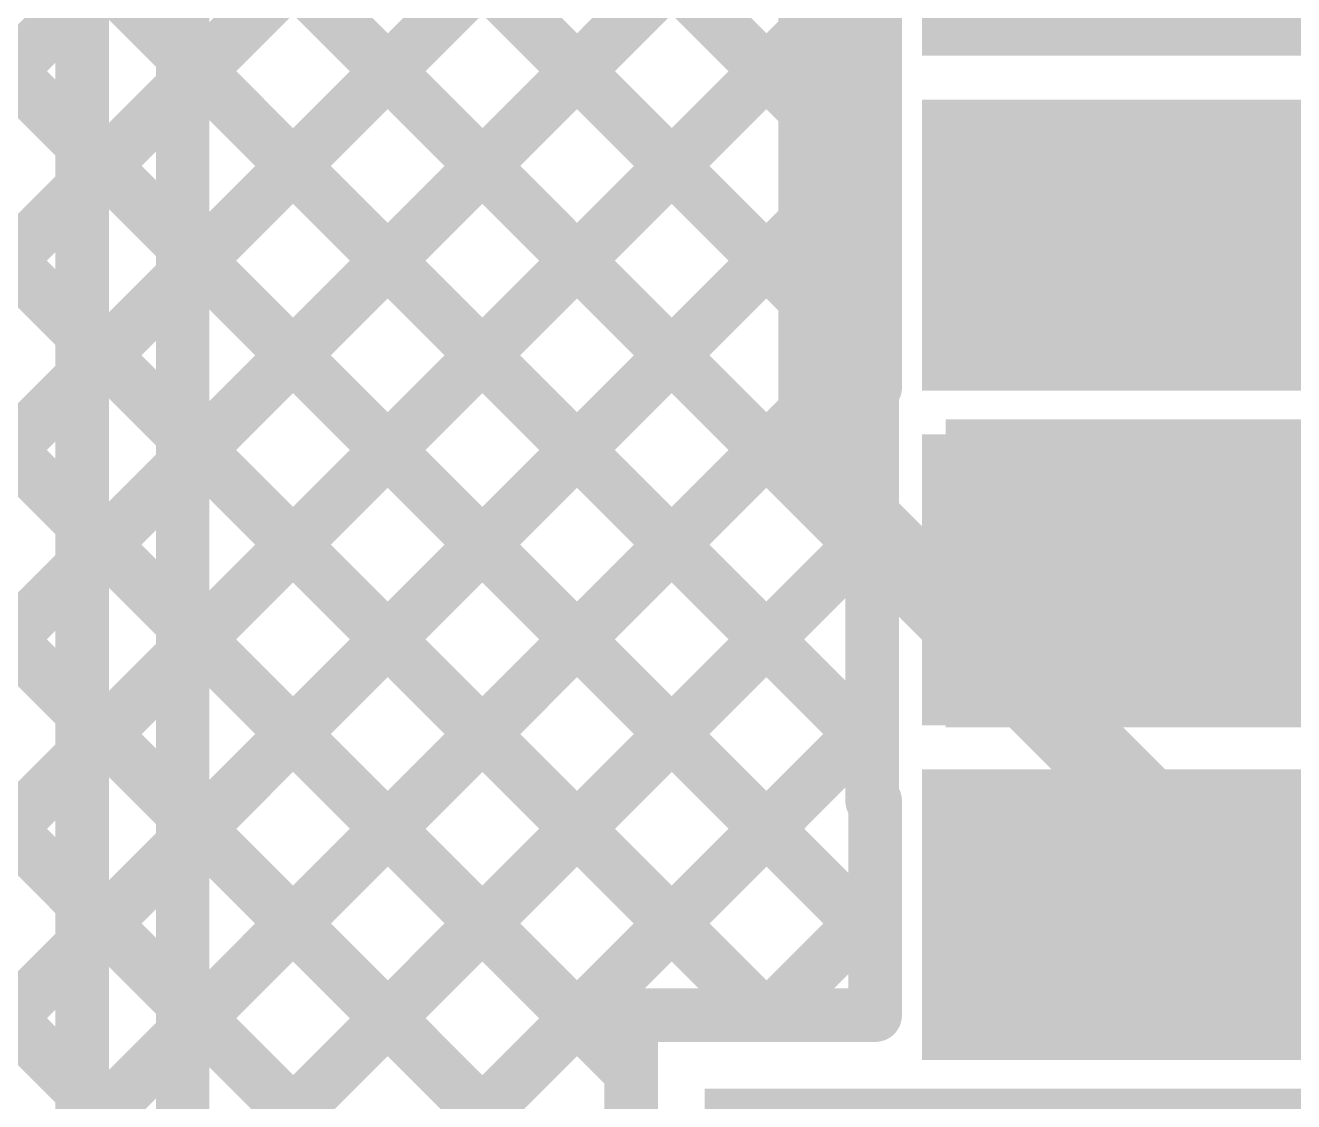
# Model space of a CAD drawing. Header units: millimetres. Extents: x -0.64 to 2.98, y -0.65 to 2.86.
# Drawn here: x 1.3805 to 1.57, y 2.2351 to 2.3958 of the extents above; entities that cross this region are included whole.
import ezdxf

# ---------------------------------------------------------------- set-up
doc = ezdxf.new("R2010")
doc.units = ezdxf.units.MM
doc.header["$MEASUREMENT"] = 0
for name, color, linetype in [('BottomLayer', 5, 'Continuous'), ('Mechanical2', 216, 'Continuous'), ('TopLayer', 1, 'Continuous'), ('TopPaste', 8, 'Continuous'), ('TopSolder', 216, 'Continuous')]:
    doc.layers.add(name, color=color, linetype=linetype)

# ---------------------------------------------------------------- blocks, each defined once
blk = doc.blocks.new('ESP32_WROVER_E_N8R8_292')
at = {"layer": 'TopLayer'}
for points in [[(0.31496, 0.31772), (0.37402, 0.31772), (0.37402, 0.28228), (0.31496, 0.28228)], [(0.31496, 0.26772), (0.37402, 0.26772), (0.37402, 0.23228), (0.31496, 0.23228)], [(0.31496, 0.21772), (0.37402, 0.21772), (0.37402, 0.18228), (0.31496, 0.18228)], [(0.31496, 0.16772), (0.37402, 0.16772), (0.37402, 0.13228), (0.31496, 0.13228)]]:
    blk.add_hatch(color=1, dxfattribs=at).paths.add_polyline_path(points)
at = {"layer": 'TopPaste'}
for points in [[(0.31496, 0.31772), (0.37402, 0.31772), (0.37402, 0.28228), (0.31496, 0.28228)], [(0.31496, 0.26772), (0.37402, 0.26772), (0.37402, 0.23228), (0.31496, 0.23228)], [(0.31496, 0.21772), (0.37402, 0.21772), (0.37402, 0.18228), (0.31496, 0.18228)], [(0.31496, 0.16772), (0.37402, 0.16772), (0.37402, 0.13228), (0.31496, 0.13228)]]:
    blk.add_hatch(color=8, dxfattribs=at).paths.add_polyline_path(points)
at = {"layer": 'TopSolder'}
for points in [[(0.31096, 0.32172), (0.37802, 0.32172), (0.37802, 0.27828), (0.31096, 0.27828)], [(0.31096, 0.27172), (0.37802, 0.27172), (0.37802, 0.22828), (0.31096, 0.22828)], [(0.31096, 0.22172), (0.37802, 0.22172), (0.37802, 0.17828), (0.31096, 0.17828)], [(0.31096, 0.17172), (0.37802, 0.17172), (0.37802, 0.12828), (0.31096, 0.12828)]]:
    blk.add_hatch(color=216, dxfattribs=at).paths.add_polyline_path(points)

msp = doc.modelspace()

# ---------------------------------------------------------------- hatches: boundary and pattern name
at = {"layer": 'TopLayer'}
for points in [[(1.518, 2.291), (1.644, 2.291), (1.644, 2.337), (1.518, 2.337)], [(1.482, 2.191), (1.644, 2.191), (1.644, 2.237), (1.482, 2.237)]]:
    msp.add_hatch(color=1, dxfattribs=at).paths.add_polyline_path(points)

# ---------------------------------------------------------------- linework, layer by layer
at = {"layer": 'BottomLayer'}
for points, const_width in [([(1.499, 2.328), (1.499, 2.506)], 0.012), ([(1.295, 2.47203), (1.389, 2.37803)], 0.008), ([(1.389, 2.114), (1.389, 2.467)], 0.008), ([(1.404, 2.114), (1.404, 2.467)], 0.008), ([(1.295, 2.44374), (1.389, 2.34974)], 0.008), ([(1.295, 2.41546), (1.389, 2.32146)], 0.008), ([(1.1606, 2.17151), (1.389, 2.39991)], 0.008), ([(1.295, 2.38717), (1.389, 2.29317)], 0.008), ([(1.26989, 2.384), (1.389, 2.26489)], 0.008), ([(1.17474, 2.15737), (1.389, 2.37163)], 0.008), ([(1.258, 2.36761), (1.389, 2.23661)], 0.008), ([(1.18889, 2.14323), (1.389, 2.34334)], 0.008), ([(1.499, 2.328), (1.75, 2.077)], 0.012), ([(1.20303, 2.12908), (1.389, 2.31506)], 0.008), ([(1.21717, 2.11494), (1.389, 2.28677)], 0.008), ([(1.23131, 2.1008), (1.389, 2.25849)], 0.008)]:
    msp.add_lwpolyline(points, dxfattribs=dict(at, const_width=const_width))
for points, const_width in [([(1.387, 2.37803, 1), (1.391, 2.37803, 1)], 0.004), ([(1.387, 2.37163, 1), (1.391, 2.37163, 1)], 0.004), ([(1.387, 2.34974, 1), (1.391, 2.34974, 1)], 0.004), ([(1.387, 2.34334, 1), (1.391, 2.34334, 1)], 0.004), ([(1.496, 2.328, 1), (1.502, 2.328, 1)], 0.006), ([(1.496, 2.328, 1), (1.502, 2.328, 1)], 0.006), ([(1.387, 2.32146, 1), (1.391, 2.32146, 1)], 0.004), ([(1.387, 2.31506, 1), (1.391, 2.31506, 1)], 0.004), ([(1.387, 2.29317, 1), (1.391, 2.29317, 1)], 0.004), ([(1.387, 2.28677, 1), (1.391, 2.28677, 1)], 0.004), ([(1.387, 2.26489, 1), (1.391, 2.26489, 1)], 0.004), ([(1.387, 2.25849, 1), (1.391, 2.25849, 1)], 0.004), ([(1.387, 2.23661, 1), (1.391, 2.23661, 1)], 0.004)]:
    msp.add_lwpolyline(points, format="xyb", close=True, dxfattribs=dict(at, const_width=const_width))
at = {"layer": 'Mechanical2', "const_width": 0.01}
msp.add_lwpolyline([(1.75783, 2.80917, -6.230382), (0.64896, 2.81029)], format="xyb", dxfattribs=at)
at = {"layer": 'TopLayer'}
for points, const_width in [([(1.16689, 2.487), (1.471, 2.18289)], 0.008), ([(1.19517, 2.487), (1.471, 2.21117)], 0.008), ([(1.22346, 2.487), (1.471, 2.23946)], 0.008), ([(1.25174, 2.487), (1.49074, 2.248)], 0.008), ([(1.26707, 2.27798), (1.475, 2.48591)], 0.008), ([(1.28003, 2.487), (1.50745, 2.25958)], 0.008), ([(1.30831, 2.487), (1.507, 2.28831)], 0.008), ([(1.3366, 2.487), (1.507, 2.3166)], 0.008), ([(1.36488, 2.487), (1.507, 2.34488)], 0.008), ([(1.39316, 2.487), (1.50745, 2.37272)], 0.008), ([(1.26707, 2.2497), (1.49737, 2.48)], 0.008), ([(1.26707, 2.22141), (1.50745, 2.46179)], 0.008), ([(1.26707, 2.19313), (1.50745, 2.43351)], 0.008), ([(1.50745, 2.39172), (1.50745, 2.43428)], 0.008), ([(1.26707, 2.16484), (1.50745, 2.40522)], 0.008), ([(1.50745, 2.38428), (1.50745, 2.39172)], 0.008), ([(1.50745, 2.38428), (1.50745, 2.39172)], 0.008), ([(1.50745, 2.348), (1.50745, 2.38428)], 0.008), ([(1.18031, 2.0498), (1.50745, 2.37694)], 0.008), ([(1.54798, 2.363), (1.798, 2.363)], 0.012), ([(1.26707, 2.35853), (1.471, 2.15461)], 0.008), ([(1.19445, 2.03566), (1.50745, 2.34865)], 0.008), ([(1.507, 2.28), (1.507, 2.348)], 0.008), ([(1.50745, 2.34172), (1.50745, 2.348)], 0.008), ([(1.2086, 2.02152), (1.507, 2.31992)], 0.008), ([(1.22274, 2.00737), (1.507, 2.29164)], 0.008), ([(1.50745, 2.248), (1.50745, 2.28)], 0.008), ([(1.49165, 2.248), (1.50745, 2.2638)], 0.008), ([(1.471, 2.248), (1.50745, 2.248)], 0.008), ([(1.471, 2.192), (1.471, 2.248)], 0.008)]:
    msp.add_lwpolyline(points, dxfattribs=dict(at, const_width=const_width))
for points, const_width in [([(1.50545, 2.39172, 1), (1.50945, 2.39172, 1)], 0.004), ([(1.50545, 2.39172, 1), (1.50945, 2.39172, 1)], 0.004), ([(1.50545, 2.39172, 1), (1.50945, 2.39172, 1)], 0.004), ([(1.50545, 2.38428, 1), (1.50945, 2.38428, 1)], 0.004), ([(1.50545, 2.38428, 1), (1.50945, 2.38428, 1)], 0.004), ([(1.50545, 2.38428, 1), (1.50945, 2.38428, 1)], 0.004), ([(1.50545, 2.37694, 1), (1.50945, 2.37694, 1)], 0.004), ([(1.50545, 2.37272, 1), (1.50945, 2.37272, 1)], 0.004), ([(1.54498, 2.363, 1), (1.55098, 2.363, 1)], 0.006), ([(1.505, 2.348, 1), (1.509, 2.348, 1)], 0.004), ([(1.50545, 2.34865, 1), (1.50945, 2.34865, 1)], 0.004), ([(1.50545, 2.348, 1), (1.50945, 2.348, 1)], 0.004), ([(1.50545, 2.348, 1), (1.50945, 2.348, 1)], 0.004), ([(1.505, 2.34488, 1), (1.509, 2.34488, 1)], 0.004), ([(1.50545, 2.34172, 1), (1.50945, 2.34172, 1)], 0.004), ([(1.505, 2.31992, 1), (1.509, 2.31992, 1)], 0.004), ([(1.505, 2.3166, 1), (1.509, 2.3166, 1)], 0.004), ([(1.505, 2.29164, 1), (1.509, 2.29164, 1)], 0.004), ([(1.505, 2.28831, 1), (1.509, 2.28831, 1)], 0.004), ([(1.505, 2.28, 1), (1.509, 2.28, 1)], 0.004), ([(1.50545, 2.28, 1), (1.50945, 2.28, 1)], 0.004), ([(1.50545, 2.2638, 1), (1.50945, 2.2638, 1)], 0.004), ([(1.50545, 2.25958, 1), (1.50945, 2.25958, 1)], 0.004), ([(1.469, 2.248, 1), (1.473, 2.248, 1)], 0.004), ([(1.469, 2.248, 1), (1.473, 2.248, 1)], 0.004), ([(1.48874, 2.248, 1), (1.49274, 2.248, 1)], 0.004), ([(1.48965, 2.248, 1), (1.49365, 2.248, 1)], 0.004), ([(1.50545, 2.248, 1), (1.50945, 2.248, 1)], 0.004), ([(1.50545, 2.248, 1), (1.50945, 2.248, 1)], 0.004), ([(1.469, 2.23946, 1), (1.473, 2.23946, 1)], 0.004)]:
    msp.add_lwpolyline(points, format="xyb", close=True, dxfattribs=dict(at, const_width=const_width))

# ---------------------------------------------------------------- block references
msp.add_blockref('ESP32_WROVER_E_N8R8_292', (1.20349, 2.113))

doc.saveas('drawing.dxf')
